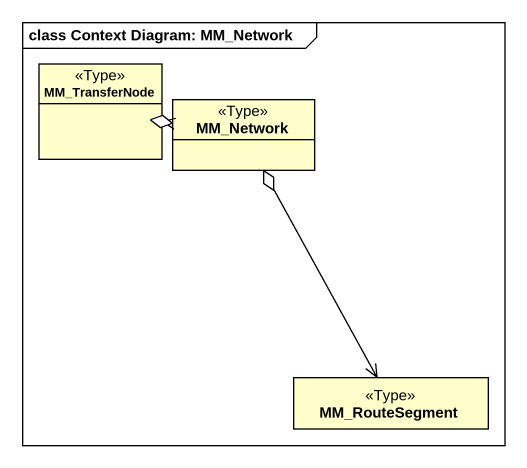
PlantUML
@startuml
mainframe class Context Diagram: MM_Network
hide circle
hide empty members
class MM_TransferNode <<Type>>
class MM_Network <<Type>>
class MM_RouteSegment <<Type>>
MM_Network o-left-> MM_TransferNode
MM_Network o--> MM_RouteSegment
@enduml
